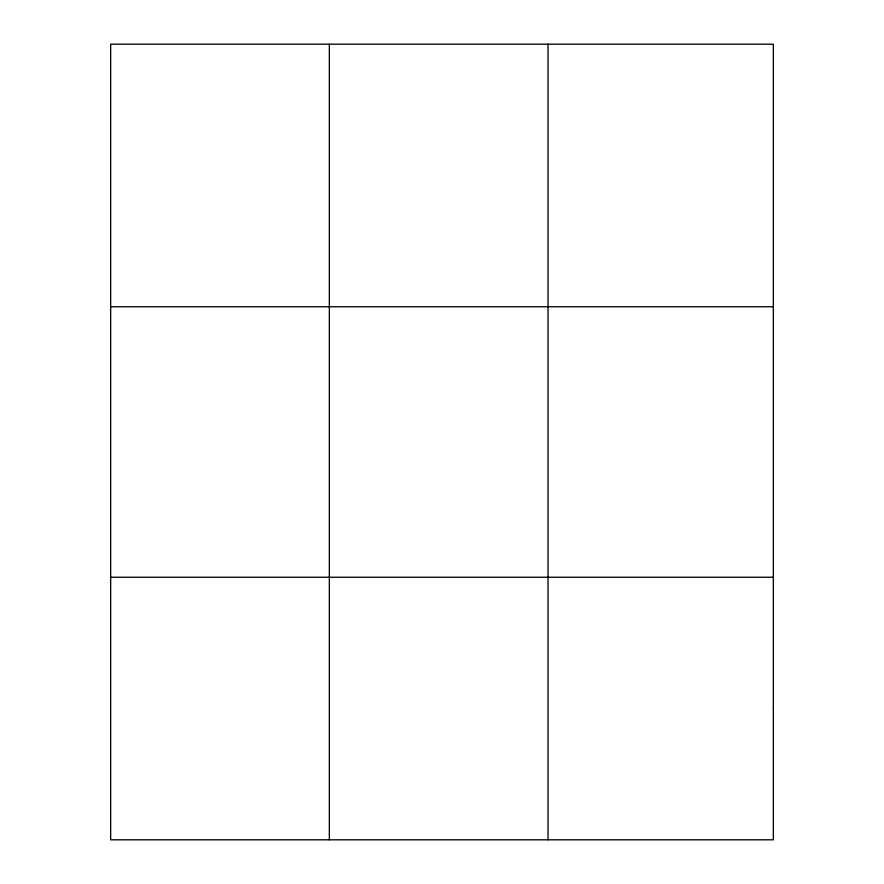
<?xml version="1.0" encoding="UTF-8"?>
<svg xmlns="http://www.w3.org/2000/svg" width="884" height="884" viewBox="0 0 884 884"><rect width="100%" height="100%" fill="white"/><g stroke="black" fill="none" stroke-linecap="round" stroke-linejoin="round"><path stroke-width="1.33" d="M329.345 44.2L329.345 839.8M548.036 44.2L548.036 839.8M110.655 306.748L773.345 306.748M110.655 577.252L773.345 577.252M773.345 708.526L773.345 839.8L110.655 839.8L110.655 44.2L773.345 44.2L773.345 708.526"/></g></svg>
